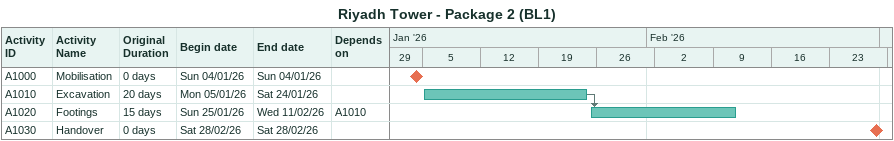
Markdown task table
Riyadh Tower - Package 2 (BL1)

| ID | Task | Original duration | Start | Finish | Predecessors |
|---|---|---|---|---|---|
| A1000 | Mobilisation | 0d | 2026-01-04 | 2026-01-04 |  |
| A1010 | Excavation | 20d | 2026-01-05 | 2026-01-24 |  |
| A1020 | Footings | 15d | 2026-01-25 | 2026-02-11 | A1010 |
| A1030 | Handover | 0d | 2026-02-28 | 2026-02-28 |  |
